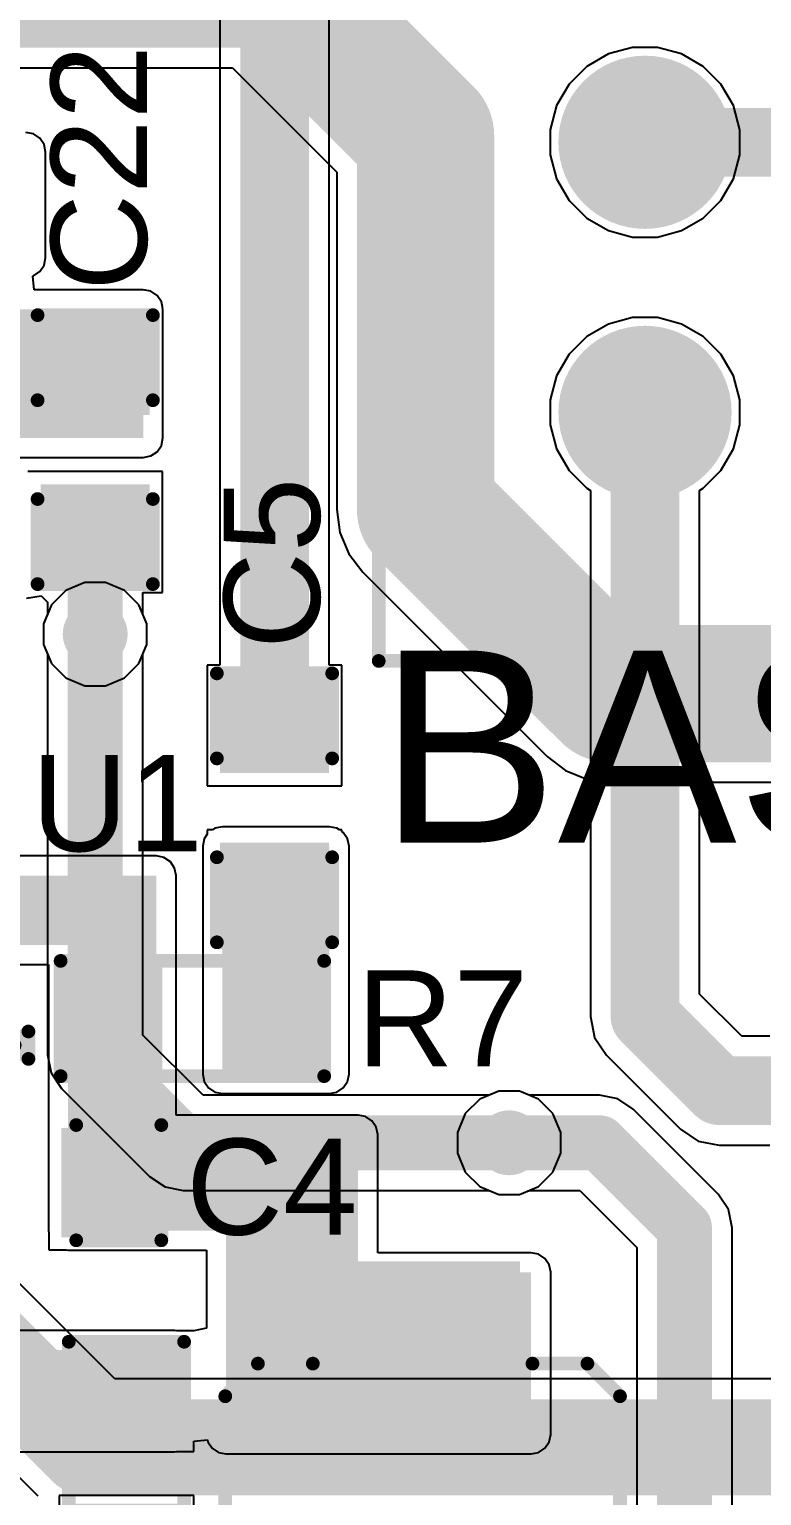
# Model space of a CAD drawing. Header units: millimetres. Extents: x -0.28 to 2.08, y -0.28 to 2.74.
# Drawn here: x 0.42 to 0.686, y 1.908 to 2.443 of the extents above; entities that cross this region are included whole.
import ezdxf

# ---------------------------------------------------------------- set-up
doc = ezdxf.new("R2010")
doc.units = ezdxf.units.MM
doc.header["$MEASUREMENT"] = 0
for name, color, linetype in [('BottomLayer', 5, 'Continuous'), ('BottomSolder', 6, 'Continuous'), ('MultiLayer', 9, 'Continuous'), ('PadHoleLayer', 156, 'Continuous'), ('TopLayer', 1, 'Continuous'), ('TopOverlay', 2, 'Continuous'), ('TopPaste', 8, 'Continuous'), ('TopSolder', 216, 'Continuous'), ('ViaHoleLayer', 16, 'Continuous')]:
    doc.layers.add(name, color=color, linetype=linetype)
doc.styles.add('Arial', font='', dxfattribs={"height": 0.2})
doc.styles.get('Arial').set_extended_font_data('Arial')

# ---------------------------------------------------------------- blocks, each defined once
blk = doc.blocks.new('3296W__4')
at = {"layer": 'BottomLayer'}
blk.add_hatch(color=5, dxfattribs=at).paths.add_polyline_path([(-0.12598425, 0.02755905), (-0.07086615, 0.02755905), (-0.07086615, -0.02755905), (-0.12598425, -0.02755905)])
h = blk.add_hatch(color=5, dxfattribs=at)
edge = h.paths.add_edge_path()
edge.add_arc((0, 0), 0.027559, 0, 360)
h = blk.add_hatch(color=5, dxfattribs=at)
edge = h.paths.add_edge_path()
edge.add_arc((0.0984252, 0), 0.027559, 0, 360)
at = {"layer": 'BottomSolder'}
blk.add_hatch(color=6, dxfattribs=at).paths.add_polyline_path([(-0.12998425, 0.03155905), (-0.06686615, 0.03155905), (-0.06686615, -0.03155905), (-0.12998425, -0.03155905)])
h = blk.add_hatch(color=6, dxfattribs=at)
edge = h.paths.add_edge_path()
edge.add_arc((0, 0), 0.031559, 0, 360)
h = blk.add_hatch(color=6, dxfattribs=at)
edge = h.paths.add_edge_path()
edge.add_arc((0.0984252, 0), 0.031559, 0, 360)
at = {"layer": 'MultiLayer'}
blk.add_hatch(color=9, dxfattribs=at).paths.add_polyline_path([(-0.12598425, 0.02755905), (-0.07086615, 0.02755905), (-0.07086615, -0.02755905), (-0.12598425, -0.02755905)])
h = blk.add_hatch(color=9, dxfattribs=at)
edge = h.paths.add_edge_path()
edge.add_arc((0, 0), 0.027559, 0, 360)
h = blk.add_hatch(color=9, dxfattribs=at)
edge = h.paths.add_edge_path()
edge.add_arc((0.0984252, 0), 0.027559, 0, 360)
at = {"layer": 'PadHoleLayer'}
h = blk.add_hatch(color=156, dxfattribs=at)
edge = h.paths.add_edge_path()
edge.add_arc((-0.0984252, 0), 0.015748, 0, 360)
h = blk.add_hatch(color=156, dxfattribs=at)
edge = h.paths.add_edge_path()
edge.add_arc((0, 0), 0.015748, 0, 360)
h = blk.add_hatch(color=156, dxfattribs=at)
edge = h.paths.add_edge_path()
edge.add_arc((0.0984252, 0), 0.015748, 0, 360)
at = {"layer": 'TopLayer'}
blk.add_hatch(color=1, dxfattribs=at).paths.add_polyline_path([(-0.12598425, 0.02755905), (-0.07086615, 0.02755905), (-0.07086615, -0.02755905), (-0.12598425, -0.02755905)])
h = blk.add_hatch(color=1, dxfattribs=at)
edge = h.paths.add_edge_path()
edge.add_arc((0, 0), 0.027559, 0, 360)
h = blk.add_hatch(color=1, dxfattribs=at)
edge = h.paths.add_edge_path()
edge.add_arc((0.0984252, 0), 0.027559, 0, 360)
at = {"layer": 'TopOverlay'}
for points in [[(-0.1294248, 0.0465714), (-0.1294248, 0.0315714), (-0.0674248, 0.0315714), (-0.0674248, 0.0465714)], [(-0.1449996, -0.0310034), (-0.1299996, -0.0310034), (-0.1299996, 0.0309966), (-0.1449996, 0.0309966)], [(-0.0674248, -0.0465782), (-0.0674248, -0.0315782), (-0.1294248, -0.0315782), (-0.1294248, -0.0465782)]]:
    blk.add_hatch(color=2, dxfattribs=at).paths.add_polyline_path(points)
at = {"layer": 'TopSolder'}
blk.add_hatch(color=216, dxfattribs=at).paths.add_polyline_path([(-0.12998425, 0.03155905), (-0.06686615, 0.03155905), (-0.06686615, -0.03155905), (-0.12998425, -0.03155905)])
h = blk.add_hatch(color=216, dxfattribs=at)
edge = h.paths.add_edge_path()
edge.add_arc((0, 0), 0.031559, 0, 360)
h = blk.add_hatch(color=216, dxfattribs=at)
edge = h.paths.add_edge_path()
edge.add_arc((0.0984252, 0), 0.031559, 0, 360)
at = {"layer": 'TopOverlay', "const_width": 0.005}
for points in [[(0.189, 0.13), (-0.216, 0.13)], [(-0.216, -0.097), (-0.216, 0.13)], [(0.189, -0.097), (0.189, 0.13)], [(0.189, -0.097), (-0.216, -0.097)]]:
    blk.add_lwpolyline(points, dxfattribs=at)
at = {"layer": 'TopOverlay', "const_width": 0.0025}
for points in [[(-0.21725, 0.13, 1), (-0.21475, 0.13, 1)], [(-0.21725, 0.13, 1), (-0.21475, 0.13, 1)], [(0.18775, 0.13, 1), (0.19025, 0.13, 1)], [(0.18775, 0.13, 1), (0.19025, 0.13, 1)], [(-0.21725, -0.097, 1), (-0.21475, -0.097, 1)], [(-0.21725, -0.097, 1), (-0.21475, -0.097, 1)], [(0.18775, -0.097, 1), (0.19025, -0.097, 1)], [(0.18775, -0.097, 1), (0.19025, -0.097, 1)]]:
    blk.add_lwpolyline(points, format="xyb", close=True, dxfattribs=at)
blk = doc.blocks.new('SOIC_8_7')
at = {"layer": 'TopLayer'}
for points in [[(-0.0757874, 0.086811), (-0.0757874, 0.063189), (-0.136811, 0.063189), (-0.136811, 0.086811)], [(0.136811, 0.086811), (0.136811, 0.063189), (0.0757874, 0.063189), (0.0757874, 0.086811)], [(-0.0757874, 0.036811), (-0.0757874, 0.013189), (-0.136811, 0.013189), (-0.136811, 0.036811)], [(0.136811, 0.036811), (0.136811, 0.013189), (0.0757874, 0.013189), (0.0757874, 0.036811)], [(-0.0757874, -0.013189), (-0.0757874, -0.036811), (-0.136811, -0.036811), (-0.136811, -0.013189)], [(0.136811, -0.013189), (0.136811, -0.036811), (0.0757874, -0.036811), (0.0757874, -0.013189)], [(-0.0757874, -0.063189), (-0.0757874, -0.086811), (-0.136811, -0.086811), (-0.136811, -0.063189)], [(0.136811, -0.063189), (0.136811, -0.086811), (0.0757874, -0.086811), (0.0757874, -0.063189)]]:
    blk.add_hatch(color=1, dxfattribs=at).paths.add_polyline_path(points)
at = {"layer": 'TopOverlay'}
blk.add_hatch(color=2, dxfattribs=at).paths.add_polyline_path([(-0.072, 0.062), (-0.059, 0.062), (-0.059, 0.088), (-0.072, 0.088)])
at = {"layer": 'TopPaste'}
for points in [[(-0.0757874, 0.086811), (-0.0757874, 0.063189), (-0.136811, 0.063189), (-0.136811, 0.086811)], [(0.136811, 0.086811), (0.136811, 0.063189), (0.0757874, 0.063189), (0.0757874, 0.086811)], [(-0.0757874, 0.036811), (-0.0757874, 0.013189), (-0.136811, 0.013189), (-0.136811, 0.036811)], [(0.136811, 0.036811), (0.136811, 0.013189), (0.0757874, 0.013189), (0.0757874, 0.036811)], [(-0.0757874, -0.013189), (-0.0757874, -0.036811), (-0.136811, -0.036811), (-0.136811, -0.013189)], [(0.136811, -0.013189), (0.136811, -0.036811), (0.0757874, -0.036811), (0.0757874, -0.013189)], [(-0.0757874, -0.063189), (-0.0757874, -0.086811), (-0.136811, -0.086811), (-0.136811, -0.063189)], [(0.136811, -0.063189), (0.136811, -0.086811), (0.0757874, -0.086811), (0.0757874, -0.063189)]]:
    blk.add_hatch(color=8, dxfattribs=at).paths.add_polyline_path(points)
at = {"layer": 'TopSolder'}
for points in [[(-0.0717874, 0.090811), (-0.0717874, 0.059189), (-0.140811, 0.059189), (-0.140811, 0.090811)], [(0.140811, 0.090811), (0.140811, 0.059189), (0.0717874, 0.059189), (0.0717874, 0.090811)], [(-0.0717874, 0.040811), (-0.0717874, 0.009189000000000003), (-0.140811, 0.009188999999999998), (-0.140811, 0.040811)], [(0.140811, 0.040811), (0.140811, 0.009189000000000003), (0.0717874, 0.009188999999999998), (0.0717874, 0.040811)], [(-0.0717874, -0.009188999999999998), (-0.0717874, -0.040811), (-0.140811, -0.040811), (-0.140811, -0.009189000000000003)], [(0.140811, -0.009188999999999998), (0.140811, -0.040811), (0.0717874, -0.040811), (0.0717874, -0.009189000000000003)], [(-0.0717874, -0.059189), (-0.0717874, -0.090811), (-0.140811, -0.090811), (-0.140811, -0.059189)], [(0.140811, -0.059189), (0.140811, -0.090811), (0.0717874, -0.090811), (0.0717874, -0.059189)]]:
    blk.add_hatch(color=216, dxfattribs=at).paths.add_polyline_path(points)
at = {"layer": 'TopOverlay', "const_width": 0.005}
for points in [[(-0.07837, 0.098), (-0.07837, 0.091)], [(0.07837, 0.098), (-0.07837, 0.098)], [(0.07837, 0.098), (0.07837, 0.091)], [(-0.143, 0.075), (-0.148, 0.08)], [(-0.148, 0.08), (-0.148, 0.07)], [(-0.143, 0.075), (-0.148, 0.07)], [(-0.07837, -0.091), (-0.07837, -0.098)], [(0.07837, -0.091), (0.07837, -0.098)], [(0.07837, -0.098), (-0.07837, -0.098)]]:
    blk.add_lwpolyline(points, dxfattribs=at)
at = {"layer": 'TopOverlay', "const_width": 0.0025}
for points in [[(-0.07962, 0.098, 1), (-0.07712, 0.098, 1)], [(-0.07962, 0.098, 1), (-0.07712, 0.098, 1)], [(0.07712, 0.098, 1), (0.07962, 0.098, 1)], [(0.07712, 0.098, 1), (0.07962, 0.098, 1)], [(-0.07962, 0.091, 1), (-0.07712, 0.091, 1)], [(0.07712, 0.091, 1), (0.07962, 0.091, 1)], [(-0.14925, 0.08, 1), (-0.14675, 0.08, 1)], [(-0.14925, 0.08, 1), (-0.14675, 0.08, 1)], [(-0.14425, 0.075, 1), (-0.14175, 0.075, 1)], [(-0.14425, 0.075, 1), (-0.14175, 0.075, 1)], [(-0.14925, 0.07, 1), (-0.14675, 0.07, 1)], [(-0.14925, 0.07, 1), (-0.14675, 0.07, 1)], [(-0.07962, -0.091, 1), (-0.07712, -0.091, 1)], [(0.07712, -0.091, 1), (0.07962, -0.091, 1)], [(-0.07962, -0.098, 1), (-0.07712, -0.098, 1)], [(-0.07962, -0.098, 1), (-0.07712, -0.098, 1)], [(0.07712, -0.098, 1), (0.07962, -0.098, 1)], [(0.07712, -0.098, 1), (0.07962, -0.098, 1)]]:
    blk.add_lwpolyline(points, format="xyb", close=True, dxfattribs=at)
blk = doc.blocks.new('R___0603_81')
at = {"layer": 'TopLayer'}
for points in [[(-0.015, 0.0175), (-0.015, -0.0175), (-0.045, -0.0175), (-0.045, 0.0175)], [(0.045, 0.0175), (0.045, -0.0175), (0.015, -0.0175), (0.015, 0.0175)]]:
    blk.add_hatch(color=1, dxfattribs=at).paths.add_polyline_path(points)
at = {"layer": 'TopPaste'}
for points in [[(-0.015, 0.0175), (-0.015, -0.0175), (-0.045, -0.0175), (-0.045, 0.0175)], [(0.045, 0.0175), (0.045, -0.0175), (0.015, -0.0175), (0.015, 0.0175)]]:
    blk.add_hatch(color=8, dxfattribs=at).paths.add_polyline_path(points)
at = {"layer": 'TopSolder'}
for points in [[(-0.011, 0.0215), (-0.011, -0.0215), (-0.049, -0.0215), (-0.049, 0.0215)], [(0.049, 0.0215), (0.049, -0.0215), (0.011, -0.0215), (0.011, 0.0215)]]:
    blk.add_hatch(color=216, dxfattribs=at).paths.add_polyline_path(points)
at = {"layer": 'TopOverlay', "const_width": 0.005}
for points in [[(-0.048, 0.021), (0.048, 0.021)], [(-0.048, -0.021), (-0.048, 0.021)], [(0.048, -0.021), (0.048, 0.021)], [(-0.048, -0.021), (0.048, -0.021)]]:
    blk.add_lwpolyline(points, dxfattribs=at)
at = {"layer": 'TopOverlay', "const_width": 0.0025}
for points in [[(-0.04925, 0.021, 1), (-0.04675, 0.021, 1)], [(-0.04925, 0.021, 1), (-0.04675, 0.021, 1)], [(0.04675, 0.021, 1), (0.04925, 0.021, 1)], [(0.04675, 0.021, 1), (0.04925, 0.021, 1)], [(-0.04925, -0.021, 1), (-0.04675, -0.021, 1)], [(-0.04925, -0.021, 1), (-0.04675, -0.021, 1)], [(0.04675, -0.021, 1), (0.04925, -0.021, 1)], [(0.04675, -0.021, 1), (0.04925, -0.021, 1)]]:
    blk.add_lwpolyline(points, format="xyb", close=True, dxfattribs=at)
blk = doc.blocks.new('R___0603_82')
at = {"layer": 'TopLayer'}
for points in [[(-0.015, 0.0175), (-0.015, -0.0175), (-0.045, -0.0175), (-0.045, 0.0175)], [(0.045, 0.0175), (0.045, -0.0175), (0.015, -0.0175), (0.015, 0.0175)]]:
    blk.add_hatch(color=1, dxfattribs=at).paths.add_polyline_path(points)
at = {"layer": 'TopPaste'}
for points in [[(-0.015, 0.0175), (-0.015, -0.0175), (-0.045, -0.0175), (-0.045, 0.0175)], [(0.045, 0.0175), (0.045, -0.0175), (0.015, -0.0175), (0.015, 0.0175)]]:
    blk.add_hatch(color=8, dxfattribs=at).paths.add_polyline_path(points)
at = {"layer": 'TopSolder'}
for points in [[(-0.011, 0.0215), (-0.011, -0.0215), (-0.049, -0.0215), (-0.049, 0.0215)], [(0.049, 0.0215), (0.049, -0.0215), (0.011, -0.0215), (0.011, 0.0215)]]:
    blk.add_hatch(color=216, dxfattribs=at).paths.add_polyline_path(points)
at = {"layer": 'TopOverlay', "const_width": 0.005}
for points in [[(0.048, 0.021), (-0.048, 0.021)], [(-0.048, -0.021), (-0.048, 0.021)], [(0.048, -0.021), (0.048, 0.021)], [(0.048, -0.021), (-0.048, -0.021)]]:
    blk.add_lwpolyline(points, dxfattribs=at)
at = {"layer": 'TopOverlay', "const_width": 0.0025}
for points in [[(-0.04925, 0.021, 1), (-0.04675, 0.021, 1)], [(-0.04925, 0.021, 1), (-0.04675, 0.021, 1)], [(0.04675, 0.021, 1), (0.04925, 0.021, 1)], [(0.04675, 0.021, 1), (0.04925, 0.021, 1)], [(-0.04925, -0.021, 1), (-0.04675, -0.021, 1)], [(-0.04925, -0.021, 1), (-0.04675, -0.021, 1)], [(0.04675, -0.021, 1), (0.04925, -0.021, 1)], [(0.04675, -0.021, 1), (0.04925, -0.021, 1)]]:
    blk.add_lwpolyline(points, format="xyb", close=True, dxfattribs=at)
blk = doc.blocks.new('VG039NCHXTB504__83')
at = {"layer": 'TopLayer'}
for points in [[(-0.03149595, 0.09350395), (0.03149615, 0.09350395), (0.03149615, 0.03444885), (-0.03149595, 0.03444885)], [(-0.06299205, -0.04035435), (-0.01574795, -0.04035435), (-0.01574795, -0.08759845), (-0.06299205, -0.08759845)], [(0.01574815, -0.04035435), (0.06299225, -0.04035435), (0.06299225, -0.08759845), (0.01574815, -0.08759845)]]:
    blk.add_hatch(color=1, dxfattribs=at).paths.add_polyline_path(points)
at = {"layer": 'TopPaste'}
for points in [[(-0.03149595, 0.09350395), (0.03149615, 0.09350395), (0.03149615, 0.03444885), (-0.03149595, 0.03444885)], [(-0.06299205, -0.04035435), (-0.01574795, -0.04035435), (-0.01574795, -0.08759845), (-0.06299205, -0.08759845)], [(0.01574815, -0.04035435), (0.06299225, -0.04035435), (0.06299225, -0.08759845), (0.01574815, -0.08759845)]]:
    blk.add_hatch(color=8, dxfattribs=at).paths.add_polyline_path(points)
at = {"layer": 'TopSolder'}
for points in [[(-0.03549595, 0.09750395), (0.03549615, 0.09750395), (0.03549615, 0.03044885), (-0.03549595, 0.03044885)], [(-0.06699205, -0.03635435), (-0.01174795, -0.03635435), (-0.01174795, -0.09159845), (-0.06699205, -0.09159845)], [(0.01174815, -0.03635435), (0.06699225, -0.03635435), (0.06699225, -0.09159845), (0.01174815, -0.09159845)]]:
    blk.add_hatch(color=216, dxfattribs=at).paths.add_polyline_path(points)
at = {"layer": 'TopOverlay', "const_width": 0.005}
for points in [[(-0.0718898, 0.0483306), (-0.06, 0.0602204)], [(-0.06, 0.0602204), (-0.04, 0.0602204)], [(0.0400002, 0.0602204), (0.0600002, 0.0602204)], [(0.0600002, 0.0602204), (0.07189, 0.0483306)], [(-0.0718898, -0.0917324), (-0.0718898, 0.0483306)], [(0.07189, -0.0917324), (0.07189, 0.0483306)], [(-0.08237, -0.0739764), (-0.08237, -0.0639764)], [(-0.08237, -0.0639764), (-0.07737, -0.0689764)], [(-0.08237, -0.0739764), (-0.07737, -0.0689764)], [(-0.0718898, -0.0917324), (0.07189, -0.0917324)]]:
    blk.add_lwpolyline(points, dxfattribs=at)
at = {"layer": 'TopOverlay', "const_width": 0.0025}
for points in [[(-0.06125, 0.0602204, 1), (-0.05875, 0.0602204, 1)], [(-0.06125, 0.0602204, 1), (-0.05875, 0.0602204, 1)], [(-0.04125, 0.0602204, 1), (-0.03875, 0.0602204, 1)], [(0.0387502, 0.0602204, 1), (0.0412502, 0.0602204, 1)], [(0.0587502, 0.0602204, 1), (0.0612502, 0.0602204, 1)], [(0.0587502, 0.0602204, 1), (0.0612502, 0.0602204, 1)], [(-0.0731398, 0.0483306, 1), (-0.0706398, 0.0483306, 1)], [(-0.0731398, 0.0483306, 1), (-0.0706398, 0.0483306, 1)], [(0.07064, 0.0483306, 1), (0.07314, 0.0483306, 1)], [(0.07064, 0.0483306, 1), (0.07314, 0.0483306, 1)], [(-0.08362, -0.0639764, 1), (-0.08112, -0.0639764, 1)], [(-0.08362, -0.0639764, 1), (-0.08112, -0.0639764, 1)], [(-0.07862, -0.0689764, 1), (-0.07612, -0.0689764, 1)], [(-0.07862, -0.0689764, 1), (-0.07612, -0.0689764, 1)], [(-0.08362, -0.0739764, 1), (-0.08112, -0.0739764, 1)], [(-0.08362, -0.0739764, 1), (-0.08112, -0.0739764, 1)], [(-0.0731398, -0.0917324, 1), (-0.0706398, -0.0917324, 1)], [(-0.0731398, -0.0917324, 1), (-0.0706398, -0.0917324, 1)], [(0.07064, -0.0917324, 1), (0.07314, -0.0917324, 1)], [(0.07064, -0.0917324, 1), (0.07314, -0.0917324, 1)]]:
    blk.add_lwpolyline(points, format="xyb", close=True, dxfattribs=at)
blk = doc.blocks.new('C___0603_90')
at = {"layer": 'TopLayer'}
for points in [[(-0.015, 0.0175), (-0.015, -0.0175), (-0.045, -0.0175), (-0.045, 0.0175)], [(0.045, 0.0175), (0.045, -0.0175), (0.015, -0.0175), (0.015, 0.0175)]]:
    blk.add_hatch(color=1, dxfattribs=at).paths.add_polyline_path(points)
at = {"layer": 'TopPaste'}
for points in [[(-0.015, 0.0175), (-0.015, -0.0175), (-0.045, -0.0175), (-0.045, 0.0175)], [(0.045, 0.0175), (0.045, -0.0175), (0.015, -0.0175), (0.015, 0.0175)]]:
    blk.add_hatch(color=8, dxfattribs=at).paths.add_polyline_path(points)
at = {"layer": 'TopSolder'}
for points in [[(-0.0126378, 0.0198622), (-0.0126378, -0.0198622), (-0.0473622, -0.0198622), (-0.0473622, 0.0198622)], [(0.0473622, 0.0198622), (0.0473622, -0.0198622), (0.0126378, -0.0198622), (0.0126378, 0.0198622)]]:
    blk.add_hatch(color=216, dxfattribs=at).paths.add_polyline_path(points)
at = {"layer": 'TopOverlay', "const_width": 0.005}
for points in [[(-0.018, 0.021), (-0.049, 0.021)], [(-0.049, -0.021), (-0.049, 0.021)], [(0.049, 0.021), (0.018, 0.021)], [(0.049, -0.021), (0.049, 0.021)], [(-0.018, -0.021), (-0.049, -0.021)], [(0.049, -0.021), (0.018, -0.021)]]:
    blk.add_lwpolyline(points, dxfattribs=at)
at = {"layer": 'TopOverlay', "const_width": 0.0025}
for points in [[(-0.05025, 0.021, 1), (-0.04775, 0.021, 1)], [(-0.05025, 0.021, 1), (-0.04775, 0.021, 1)], [(-0.01925, 0.021, 1), (-0.01675, 0.021, 1)], [(0.01675, 0.021, 1), (0.01925, 0.021, 1)], [(0.04775, 0.021, 1), (0.05025, 0.021, 1)], [(0.04775, 0.021, 1), (0.05025, 0.021, 1)], [(-0.05025, -0.021, 1), (-0.04775, -0.021, 1)], [(-0.05025, -0.021, 1), (-0.04775, -0.021, 1)], [(-0.01925, -0.021, 1), (-0.01675, -0.021, 1)], [(0.01675, -0.021, 1), (0.01925, -0.021, 1)], [(0.04775, -0.021, 1), (0.05025, -0.021, 1)], [(0.04775, -0.021, 1), (0.05025, -0.021, 1)]]:
    blk.add_lwpolyline(points, format="xyb", close=True, dxfattribs=at)
blk = doc.blocks.new('C___0603_107')
at = {"layer": 'TopLayer'}
for points in [[(-0.015, 0.0175), (-0.015, -0.0175), (-0.045, -0.0175), (-0.045, 0.0175)], [(0.045, 0.0175), (0.045, -0.0175), (0.015, -0.0175), (0.015, 0.0175)]]:
    blk.add_hatch(color=1, dxfattribs=at).paths.add_polyline_path(points)
at = {"layer": 'TopPaste'}
for points in [[(-0.015, 0.0175), (-0.015, -0.0175), (-0.045, -0.0175), (-0.045, 0.0175)], [(0.045, 0.0175), (0.045, -0.0175), (0.015, -0.0175), (0.015, 0.0175)]]:
    blk.add_hatch(color=8, dxfattribs=at).paths.add_polyline_path(points)
at = {"layer": 'TopSolder'}
for points in [[(-0.0126378, 0.0198622), (-0.0126378, -0.0198622), (-0.0473622, -0.0198622), (-0.0473622, 0.0198622)], [(0.0473622, 0.0198622), (0.0473622, -0.0198622), (0.0126378, -0.0198622), (0.0126378, 0.0198622)]]:
    blk.add_hatch(color=216, dxfattribs=at).paths.add_polyline_path(points)
at = {"layer": 'TopOverlay', "const_width": 0.005}
for points in [[(-0.049, -0.021), (-0.049, 0.021)], [(-0.018, 0.021), (-0.049, 0.021)], [(0.049, 0.021), (0.018, 0.021)], [(0.049, -0.021), (0.049, 0.021)], [(-0.018, -0.021), (-0.049, -0.021)], [(0.049, -0.021), (0.018, -0.021)]]:
    blk.add_lwpolyline(points, dxfattribs=at)
at = {"layer": 'TopOverlay', "const_width": 0.0025}
for points in [[(-0.05025, 0.021, 1), (-0.04775, 0.021, 1)], [(-0.05025, 0.021, 1), (-0.04775, 0.021, 1)], [(-0.01925, 0.021, 1), (-0.01675, 0.021, 1)], [(0.01675, 0.021, 1), (0.01925, 0.021, 1)], [(0.04775, 0.021, 1), (0.05025, 0.021, 1)], [(0.04775, 0.021, 1), (0.05025, 0.021, 1)], [(-0.05025, -0.021, 1), (-0.04775, -0.021, 1)], [(-0.05025, -0.021, 1), (-0.04775, -0.021, 1)], [(-0.01925, -0.021, 1), (-0.01675, -0.021, 1)], [(0.01675, -0.021, 1), (0.01925, -0.021, 1)], [(0.04775, -0.021, 1), (0.05025, -0.021, 1)], [(0.04775, -0.021, 1), (0.05025, -0.021, 1)]]:
    blk.add_lwpolyline(points, format="xyb", close=True, dxfattribs=at)
blk = doc.blocks.new('C___0603_108')
at = {"layer": 'TopLayer'}
for points in [[(-0.015, 0.0175), (-0.015, -0.0175), (-0.045, -0.0175), (-0.045, 0.0175)], [(0.045, 0.0175), (0.045, -0.0175), (0.015, -0.0175), (0.015, 0.0175)]]:
    blk.add_hatch(color=1, dxfattribs=at).paths.add_polyline_path(points)
at = {"layer": 'TopPaste'}
for points in [[(-0.015, 0.0175), (-0.015, -0.0175), (-0.045, -0.0175), (-0.045, 0.0175)], [(0.045, 0.0175), (0.045, -0.0175), (0.015, -0.0175), (0.015, 0.0175)]]:
    blk.add_hatch(color=8, dxfattribs=at).paths.add_polyline_path(points)
at = {"layer": 'TopSolder'}
for points in [[(-0.0126378, 0.0198622), (-0.0126378, -0.0198622), (-0.0473622, -0.0198622), (-0.0473622, 0.0198622)], [(0.0473622, 0.0198622), (0.0473622, -0.0198622), (0.0126378, -0.0198622), (0.0126378, 0.0198622)]]:
    blk.add_hatch(color=216, dxfattribs=at).paths.add_polyline_path(points)
at = {"layer": 'TopOverlay', "const_width": 0.005}
for points in [[(-0.049, 0.021), (-0.049, -0.021)], [(-0.018, 0.021), (-0.049, 0.021)], [(0.049, 0.021), (0.018, 0.021)], [(0.049, 0.021), (0.049, -0.021)], [(-0.018, -0.021), (-0.049, -0.021)], [(0.049, -0.021), (0.018, -0.021)]]:
    blk.add_lwpolyline(points, dxfattribs=at)
at = {"layer": 'TopOverlay', "const_width": 0.0025}
for points in [[(-0.05025, 0.021, 1), (-0.04775, 0.021, 1)], [(-0.05025, 0.021, 1), (-0.04775, 0.021, 1)], [(-0.01925, 0.021, 1), (-0.01675, 0.021, 1)], [(0.01675, 0.021, 1), (0.01925, 0.021, 1)], [(0.04775, 0.021, 1), (0.05025, 0.021, 1)], [(0.04775, 0.021, 1), (0.05025, 0.021, 1)], [(-0.05025, -0.021, 1), (-0.04775, -0.021, 1)], [(-0.05025, -0.021, 1), (-0.04775, -0.021, 1)], [(-0.01925, -0.021, 1), (-0.01675, -0.021, 1)], [(0.01675, -0.021, 1), (0.01925, -0.021, 1)], [(0.04775, -0.021, 1), (0.05025, -0.021, 1)], [(0.04775, -0.021, 1), (0.05025, -0.021, 1)]]:
    blk.add_lwpolyline(points, format="xyb", close=True, dxfattribs=at)

msp = doc.modelspace()

# ---------------------------------------------------------------- hatches: boundary and pattern name
at = {"layer": 'BottomLayer'}
h = msp.add_hatch(color=5, dxfattribs=at)
edge = h.paths.add_edge_path()
edge.add_arc((0.4436804, 2.2223006), 0.011811, 0, 360)
h = msp.add_hatch(color=5, dxfattribs=at)
edge = h.paths.add_edge_path()
edge.add_arc((0.5944416, 2.0369449), 0.011811, 0, 360)
at = {"layer": 'TopLayer'}
for points in [[(0.3384128, 2.2938174), (0.4611868, 2.2938174), (0.4611868, 2.340635), (0.3384128, 2.340635)], [(0.529, 2.062), (0.529, 2.145), (0.49, 2.145), (0.49, 2.062)], [(0.347145, 2.109), (0.4637638, 2.109), (0.4637638, 2.1343196), (0.347145, 2.1343196)], [(0.4337638, 2.0049146), (0.466, 2.0049146), (0.466, 2.1343196), (0.4337638, 2.1343196)], [(0.4337638, 2.0049146), (0.5394494, 2.0049146), (0.5394494, 2.0399146), (0.4337638, 2.0399146)], [(0.491308, 1.93071), (0.5394494, 1.93071), (0.5394494, 2.0399146), (0.491308, 2.0399146)], [(0.491308, 1.93071), (0.6024416, 1.93071), (0.6024416, 1.9897652), (0.491308, 1.9897652)], [(0.3725598, 1.9314514), (0.4725598, 1.9314514), (0.4725598, 1.9614514), (0.3725598, 1.9614514)]]:
    msp.add_hatch(color=1, dxfattribs=at).paths.add_polyline_path(points)
h = msp.add_hatch(color=1, dxfattribs=at)
edge = h.paths.add_edge_path()
edge.add_arc((0.4436804, 2.2223006), 0.011811, 0, 360)
h = msp.add_hatch(color=1, dxfattribs=at)
edge = h.paths.add_edge_path()
edge.add_arc((0.5944416, 2.0369449), 0.011811, 0, 360)
at = {"layer": 'ViaHoleLayer'}
h = msp.add_hatch(color=16, dxfattribs=at)
edge = h.paths.add_edge_path()
edge.add_arc((0.4436804, 2.2223006), 0.0059055, 0, 360)
h = msp.add_hatch(color=16, dxfattribs=at)
edge = h.paths.add_edge_path()
edge.add_arc((0.5944416, 2.0369449), 0.0059055, 0, 360)

# ---------------------------------------------------------------- linework, layer by layer
at = {"layer": 'BottomLayer'}
for p, q in [((0.0673283, 2.4286688), (0.4936378, 2.4286688)), ((0.4936378, 2.4286688), (0.5317239, 2.3905826)), ((0.5317239, 2.3905826), (0.5317239, 2.2676864)), ((0.5317239, 2.2676864), (0.5328237, 2.2593327)), ((0.5328237, 2.2593327), (0.5360481, 2.2515484)), ((0.5360481, 2.2515484), (0.5411774, 2.2448638)), ((0.5411774, 2.2448638), (0.6082872, 2.1777539)), ((0.4399387, 2.2411116), (0.4330248, 2.2382478)), ((0.4474221, 2.2411116), (0.4399387, 2.2411116)), ((0.454336, 2.2382478), (0.4474221, 2.2411116)), ((0.4330248, 2.2382478), (0.4277332, 2.2329562)), ((0.4596276, 2.2329562), (0.454336, 2.2382478)), ((0.4277332, 2.2329562), (0.4248694, 2.2260423)), ((0.4624914, 2.2260423), (0.4596276, 2.2329562)), ((0.4248694, 2.2260423), (0.4248694, 2.2185589)), ((0.4624914, 2.2185589), (0.4624914, 2.2260423)), ((0.4248694, 2.2185589), (0.4263474, 2.2149907)), ((0.4610134, 2.2149907), (0.4624914, 2.2185589)), ((0.4263474, 2.2149907), (0.4263474, 2.0690302)), ((0.4610134, 2.0762098), (0.4610134, 2.2149907)), ((0.6082872, 2.1777539), (0.6149718, 2.1726246)), ((0.6149718, 2.1726246), (0.6227562, 2.1694002)), ((0.6227562, 2.1694002), (0.6311099, 2.1683004)), ((0.6311099, 2.1683004), (1.4227871, 2.1683004)), ((0.4829453, 2.0542779), (0.4610134, 2.0762098)), ((0.4263474, 2.0690302), (0.4276668, 2.0623971)), ((0.4276668, 2.0623971), (0.4314241, 2.0567739)), ((0.4314241, 2.0567739), (0.4635094, 2.0246886)), ((0.5871317, 2.0542779), (0.4829453, 2.0542779)), ((0.5906999, 2.0557559), (0.5871317, 2.0542779)), ((0.5981833, 2.0557559), (0.5906999, 2.0557559)), ((0.6050972, 2.0528921), (0.5981833, 2.0557559)), ((0.6103888, 2.0476005), (0.6050972, 2.0528921)), ((0.6132526, 2.0406866), (0.6103888, 2.0476005)), ((0.6132526, 2.0332032), (0.6132526, 2.0406866)), ((0.6103888, 2.0262893), (0.6132526, 2.0332032)), ((0.6050972, 2.0209977), (0.6103888, 2.0262893)), ((0.4635094, 2.0246886), (0.4691327, 2.0209312)), ((0.4691327, 2.0209312), (0.4757657, 2.0196119)), ((0.5981833, 2.0181339), (0.6050972, 2.0209977)), ((0.4757657, 2.0196119), (0.5871317, 2.0196119)), ((0.5871317, 2.0196119), (0.5906999, 2.0181339)), ((0.5906999, 2.0181339), (0.5981833, 2.0181339)), ((0.4508323, 1.9509254), (0.4071247, 1.9946329)), ((1.289184, 1.9509254), (0.4508323, 1.9509254)), ((0.3894607, 1.9416428), (0.4228216, 1.9082819))]:
    msp.add_line(p, q, dxfattribs=at)
for points, const_width in [([(0.0539591, 2.4609449), (0.5070069, 2.4609449)], 0.05), ([(0.5070069, 2.4609449), (0.564, 2.4039518)], 0.05), ([(0.564, 2.2676864), (0.564, 2.4039518)], 0.05), ([(0.6439449, 2.4015197), (0.815099, 2.4015197)], 0.025), ([(0.564, 2.2676864), (0.6311099, 2.2005765)], 0.05), ([(0.4436804, 2.0690302), (0.4436804, 2.2223006)], 0.02), ([(0.6311099, 2.2005765), (1.4227871, 2.2005765)], 0.05), ([(0.4436804, 2.0690302), (0.4757657, 2.0369449)], 0.02), ([(0.4757657, 2.0369449), (0.5944416, 2.0369449)], 0.02), ([(0.3894607, 1.9769699), (0.4404852, 1.9259454)], 0.035), ([(0.4404852, 1.9259454), (1.299531, 1.9259454)], 0.035)]:
    msp.add_lwpolyline(points, dxfattribs=dict(at, const_width=const_width))
for points, const_width in [([(0.4945069, 2.4609449, 1), (0.5195069, 2.4609449, 1)], 0.025), ([(0.4945069, 2.4609449, 1), (0.5195069, 2.4609449, 1)], 0.025), ([(0.5515, 2.4039518, 1), (0.5765, 2.4039518, 1)], 0.025), ([(0.5515, 2.4039518, 1), (0.5765, 2.4039518, 1)], 0.025), ([(0.6376949, 2.4015197, 1), (0.6501949, 2.4015197, 1)], 0.0125), ([(0.5515, 2.2676864, 1), (0.5765, 2.2676864, 1)], 0.025), ([(0.5515, 2.2676864, 1), (0.5765, 2.2676864, 1)], 0.025), ([(0.4386804, 2.2223006, 1), (0.4486804, 2.2223006, 1)], 0.01), ([(0.6186099, 2.2005765, 1), (0.6436099, 2.2005765, 1)], 0.025), ([(0.6186099, 2.2005765, 1), (0.6436099, 2.2005765, 1)], 0.025), ([(0.4386804, 2.0690302, 1), (0.4486804, 2.0690302, 1)], 0.01), ([(0.4386804, 2.0690302, 1), (0.4486804, 2.0690302, 1)], 0.01), ([(0.4707657, 2.0369449, 1), (0.4807657, 2.0369449, 1)], 0.01), ([(0.4707657, 2.0369449, 1), (0.4807657, 2.0369449, 1)], 0.01), ([(0.5894416, 2.0369449, 1), (0.5994416, 2.0369449, 1)], 0.01), ([(0.4317352, 1.9259454, 1), (0.4492352, 1.9259454, 1)], 0.0175), ([(0.4317352, 1.9259454, 1), (0.4492352, 1.9259454, 1)], 0.0175)]:
    msp.add_lwpolyline(points, format="xyb", close=True, dxfattribs=dict(at, const_width=const_width))
at = {"layer": 'TopLayer'}
for p, q in [((0.528882, 2.211), (0.528882, 2.515)), ((0.489118, 2.5067646), (0.489118, 2.211)), ((0.6306056, 2.4337236), (0.6227252, 2.4291738)), ((0.6393951, 2.4360787), (0.6306056, 2.4337236)), ((0.6484947, 2.4360787), (0.6393951, 2.4360787)), ((0.6572842, 2.4337236), (0.6484947, 2.4360787)), ((0.6651646, 2.4291738), (0.6572842, 2.4337236)), ((0.6227252, 2.4291738), (0.6162908, 2.4227394)), ((0.671599, 2.4227394), (0.6651646, 2.4291738)), ((0.6162908, 2.4227394), (0.611741, 2.414859)), ((0.6761488, 2.414859), (0.671599, 2.4227394)), ((0.611741, 2.414859), (0.6093859, 2.4060695)), ((0.6785039, 2.4060695), (0.6761488, 2.414859)), ((0.4211704, 2.4045387), (0.4184392, 2.405082)), ((0.4234859, 2.4029916), (0.4211704, 2.4045387)), ((0.6093859, 2.4060695), (0.6093859, 2.3969699)), ((0.6785039, 2.3969699), (0.6785039, 2.4060695)), ((0.425033, 2.4006761), (0.4234859, 2.4029916)), ((0.4255763, 2.3979449), (0.425033, 2.4006761)), ((0.4255763, 2.3594169), (0.4255763, 2.3979449)), ((0.6093859, 2.3969699), (0.611741, 2.3881804)), ((0.6761488, 2.3881804), (0.6785039, 2.3969699)), ((0.611741, 2.3881804), (0.6162908, 2.3803)), ((0.671599, 2.3803), (0.6761488, 2.3881804)), ((0.6162908, 2.3803), (0.6227252, 2.3738656)), ((0.6651646, 2.3738656), (0.671599, 2.3803)), ((0.6227252, 2.3738656), (0.6306056, 2.3693158)), ((0.6572842, 2.3693158), (0.6651646, 2.3738656)), ((0.6306056, 2.3693158), (0.6393951, 2.3669607)), ((0.6484947, 2.3669607), (0.6572842, 2.3693158)), ((0.6393951, 2.3669607), (0.6484947, 2.3669607)), ((0.4234859, 2.3543702), (0.425033, 2.3566857)), ((0.425033, 2.3566857), (0.4255763, 2.3594169)), ((0.4209141, 2.3527721), (0.4211704, 2.3528231)), ((0.4214066, 2.3477721), (0.4209141, 2.3527721)), ((0.4211704, 2.3528231), (0.4234859, 2.3543702)), ((0.4611868, 2.3477721), (0.4214066, 2.3477721)), ((0.463918, 2.3472288), (0.4611868, 2.3477721)), ((0.4662335, 2.3456817), (0.463918, 2.3472288)), ((0.4677806, 2.3433662), (0.4662335, 2.3456817)), ((0.4681473, 2.3415226), (0.4677806, 2.3433662)), ((0.4681868, 2.3415226), (0.4681473, 2.3415226)), ((0.4681868, 2.3413242), (0.4681868, 2.3415226)), ((0.4683239, 2.340635), (0.4681868, 2.3413242)), ((0.4683239, 2.2938174), (0.4683239, 2.340635)), ((0.6306056, 2.3352984), (0.6227252, 2.3307486)), ((0.6393951, 2.3376535), (0.6306056, 2.3352984)), ((0.6484947, 2.3376535), (0.6393951, 2.3376535)), ((0.6572842, 2.3352984), (0.6484947, 2.3376535)), ((0.6651646, 2.3307486), (0.6572842, 2.3352984)), ((0.6227252, 2.3307486), (0.6162908, 2.3243142)), ((0.671599, 2.3243142), (0.6651646, 2.3307486)), ((0.6162908, 2.3243142), (0.611741, 2.3164338)), ((0.6761488, 2.3164338), (0.671599, 2.3243142)), ((0.611741, 2.3164338), (0.6093859, 2.3076443)), ((0.6785039, 2.3076443), (0.6761488, 2.3164338)), ((0.6093859, 2.3076443), (0.6093859, 2.2985447)), ((0.6785039, 2.2985447), (0.6785039, 2.3076443)), ((0.6093859, 2.2985447), (0.611741, 2.2897552)), ((0.6761488, 2.2897552), (0.6785039, 2.2985447)), ((0.4677806, 2.2910862), (0.4683239, 2.2938174)), ((0.4611868, 2.2866803), (0.463918, 2.2872236)), ((0.463918, 2.2872236), (0.4662335, 2.2887707)), ((0.4662335, 2.2887707), (0.4677806, 2.2910862)), ((0.611741, 2.2897552), (0.6162908, 2.2818748)), ((0.671599, 2.2818748), (0.6761488, 2.2897552)), ((0.3384129, 2.2866803), (0.4611868, 2.2866803)), ((0.4681868, 2.2815226), (0.4191868, 2.2815226)), ((0.4681868, 2.2375226), (0.4681868, 2.2815226)), ((0.6162908, 2.2818748), (0.6227252, 2.2754404)), ((0.6651646, 2.2754404), (0.671599, 2.2818748)), ((0.6227252, 2.2754404), (0.6240629, 2.2746681)), ((0.6240629, 2.2746681), (0.6240629, 2.0829154)), ((0.6638269, 2.2746681), (0.6651646, 2.2754404)), ((0.6638269, 2.0911508), (0.6638269, 2.2746681)), ((0.4187076, 2.2353676), (0.4240373, 2.2363003)), ((0.4240373, 2.2363003), (0.4263506, 2.233987)), ((0.4263506, 2.233987), (0.4263506, 2.2296183)), ((0.4610166, 2.2296028), (0.4610166, 2.2375226)), ((0.4610166, 2.2375226), (0.4681868, 2.2375226)), ((0.4263506, 2.2296183), (0.4248694, 2.2260423)), ((0.4624914, 2.2260423), (0.4610166, 2.2296028)), ((0.4248694, 2.2260423), (0.4248694, 2.2185589)), ((0.4624914, 2.2185589), (0.4624914, 2.2260423)), ((0.4248694, 2.2185589), (0.4277332, 2.211645)), ((0.4596276, 2.211645), (0.4624914, 2.2185589)), ((0.4277332, 2.211645), (0.4330248, 2.2063534)), ((0.454336, 2.2063534), (0.4596276, 2.211645)), ((0.489118, 2.211), (0.4845, 2.211)), ((0.4845, 2.211), (0.4845, 2.167)), ((0.5335, 2.211), (0.528882, 2.211)), ((0.5335, 2.167), (0.5335, 2.211)), ((0.4330248, 2.2063534), (0.4399387, 2.2034896)), ((0.4399387, 2.2034896), (0.4474221, 2.2034896)), ((0.4474221, 2.2034896), (0.454336, 2.2063534)), ((0.4845, 2.167), (0.5335, 2.167)), ((0.4845, 2.1493683), (0.4834062, 2.1477312)), ((0.4863801, 2.151), (0.4845, 2.151)), ((0.4845, 2.151), (0.4845, 2.1493683)), ((0.4872688, 2.1515938), (0.4863801, 2.151)), ((0.49, 2.1521371), (0.4872688, 2.1515938)), ((0.529, 2.1521371), (0.49, 2.1521371)), ((0.5317312, 2.1515938), (0.529, 2.1521371)), ((0.5326199, 2.151), (0.5317312, 2.1515938)), ((0.5335, 2.151), (0.5326199, 2.151)), ((0.5335, 2.150412), (0.5335, 2.151)), ((0.5340467, 2.1500467), (0.5335, 2.150412)), ((0.5355938, 2.1477312), (0.5340467, 2.1500467)), ((0.4834062, 2.1477312), (0.4828629, 2.145)), ((0.4828629, 2.145), (0.4828629, 2.062)), ((0.5361371, 2.145), (0.5355938, 2.1477312)), ((0.5361371, 2.062), (0.5361371, 2.145)), ((0.466, 2.1414567), (0.347145, 2.1414567)), ((0.4687312, 2.1409134), (0.466, 2.1414567)), ((0.4710467, 2.1393663), (0.4687312, 2.1409134)), ((0.4725938, 2.1370508), (0.4710467, 2.1393663)), ((0.4731371, 2.1343196), (0.4725938, 2.1370508)), ((0.4731371, 2.0470517), (0.4731371, 2.1343196)), ((0.347145, 2.1018629), (0.4266267, 2.1018629)), ((0.4266267, 2.1018629), (0.4266267, 2.0399146)), ((0.6791508, 2.0758269), (0.6638269, 2.0911508)), ((0.6240629, 2.0829154), (0.6255763, 2.0753069)), ((0.6255763, 2.0753069), (0.6298862, 2.0688567)), ((0.6894449, 2.0758269), (0.6791508, 2.0758269)), ((0.6298862, 2.0688567), (0.6568567, 2.0418862)), ((0.4828629, 2.062), (0.4834062, 2.0592688)), ((0.4834062, 2.0592688), (0.4849533, 2.0569533)), ((0.5340467, 2.0569533), (0.5355938, 2.0592688)), ((0.5355938, 2.0592688), (0.5361371, 2.062)), ((0.4849533, 2.0569533), (0.4872688, 2.0554062)), ((0.4872688, 2.0554062), (0.49, 2.0548629)), ((0.49, 2.0548629), (0.529, 2.0548629)), ((0.529, 2.0548629), (0.5317312, 2.0554062)), ((0.5317312, 2.0554062), (0.5340467, 2.0569533)), ((0.583786, 2.0528921), (0.5784944, 2.0476005)), ((0.5906999, 2.0557559), (0.583786, 2.0528921)), ((0.5981833, 2.0557559), (0.5906999, 2.0557559)), ((0.6017515, 2.0542779), (0.5981833, 2.0557559)), ((0.6273814, 2.0542779), (0.6017515, 2.0542779)), ((0.6340145, 2.0529585), (0.6273814, 2.0542779)), ((0.6396377, 2.0492012), (0.6340145, 2.0529585)), ((0.5394494, 2.0470517), (0.4731371, 2.0470517)), ((0.5421806, 2.0465084), (0.5394494, 2.0470517)), ((0.5444961, 2.0449613), (0.5421806, 2.0465084)), ((0.5784944, 2.0476005), (0.5756306, 2.0406866)), ((0.6705727, 2.0182662), (0.6396377, 2.0492012)), ((0.5460432, 2.0426458), (0.5444961, 2.0449613)), ((0.5465865, 2.0399146), (0.5460432, 2.0426458)), ((0.6568567, 2.0418862), (0.6633068, 2.0375763)), ((0.4266267, 2.0399146), (0.4266267, 2.0049146)), ((0.5465865, 1.9969023), (0.5465865, 2.0399146)), ((0.5756306, 2.0406866), (0.5756306, 2.0332032)), ((0.6633068, 2.0375763), (0.6709154, 2.0360629)), ((0.6709154, 2.0360629), (0.6894449, 2.0360629)), ((0.5756306, 2.0332032), (0.5784944, 2.0262893)), ((0.5784944, 2.0262893), (0.583786, 2.0209977)), ((0.583786, 2.0209977), (0.5906999, 2.0181339)), ((0.5906999, 2.0181339), (0.5981833, 2.0181339)), ((0.5981833, 2.0181339), (0.6017515, 2.0196119)), ((0.6017515, 2.0196119), (0.6202018, 2.0196119)), ((0.6202018, 2.0196119), (0.6409834, 1.9988303)), ((0.67433, 2.012643), (0.6705727, 2.0182662)), ((0.6756494, 2.0060099), (0.67433, 2.012643)), ((0.4266267, 2.0049146), (0.4267638, 2.0042254)), ((0.4267638, 2.0042254), (0.4267638, 1.9979146)), ((0.6756494, 1.862035), (0.6756494, 2.0060099)), ((0.6409834, 1.9988303), (0.6409834, 1.8548554)), ((0.4267638, 1.9979146), (0.4330746, 1.9979146)), ((0.4330746, 1.9979146), (0.4337638, 1.9977775)), ((0.4337638, 1.9977775), (0.4841709, 1.9977775)), ((0.4841709, 1.9977775), (0.4841709, 1.9693904)), ((0.6024416, 1.9969023), (0.5465865, 1.9969023)), ((0.6051728, 1.996359), (0.6024416, 1.9969023)), ((0.6074883, 1.9948119), (0.6051728, 1.996359)), ((0.6090354, 1.9924964), (0.6074883, 1.9948119)), ((0.6095787, 1.9897652), (0.6090354, 1.9924964)), ((0.6095787, 1.93071), (0.6095787, 1.9897652)), ((0.4725598, 1.9685885), (0.4146969, 1.9685885)), ((0.473249, 1.9684514), (0.4725598, 1.9685885)), ((0.4791708, 1.9684514), (0.473249, 1.9684514)), ((0.4795598, 1.9684515), (0.4791708, 1.9684514)), ((0.4841709, 1.9693904), (0.4795598, 1.9684515)), ((0.6090354, 1.9279788), (0.6095787, 1.93071)), ((0.3725598, 1.9243143), (0.4725598, 1.9243143)), ((0.4725598, 1.9243143), (0.473249, 1.9244514)), ((0.473249, 1.9244514), (0.4795598, 1.9244514)), ((0.4795598, 1.9282624), (0.4845598, 1.9287549)), ((0.4795598, 1.9244514), (0.4795598, 1.9282624)), ((0.4845598, 1.9287549), (0.4847142, 1.9279788)), ((0.4847142, 1.9279788), (0.4862613, 1.9256633)), ((0.4862613, 1.9256633), (0.4885768, 1.9241162)), ((0.4885768, 1.9241162), (0.491308, 1.9235729)), ((0.491308, 1.9235729), (0.6024416, 1.9235729)), ((0.6024416, 1.9235729), (0.6051728, 1.9241162)), ((0.6051728, 1.9241162), (0.6074883, 1.9256633)), ((0.6074883, 1.9256633), (0.6090354, 1.9279788)), ((0.4795598, 1.9084514), (0.4305598, 1.9084514)), ((0.4305598, 1.9084514), (0.4305598, 1.8644514)), ((0.4795598, 1.8644514), (0.4795598, 1.9084514))]:
    msp.add_line(p, q, dxfattribs=at)
for points, const_width in [([(0.509, 2.189), (0.509, 2.515)], 0.025), ([(0.4436868, 2.3195226), (0.4455608, 2.3213966)], 0.025), ([(0.6439449, 2.0829154), (0.6439449, 2.3030945)], 0.025), ([(0.4436836, 2.2595194), (0.4436868, 2.2595226)], 0.02), ([(0.4436836, 2.2223038), (0.4436836, 2.2595194)], 0.02), ([(0.4436804, 2.2223006), (0.4436836, 2.2223038)], 0.02), ([(0.6439449, 2.0829154), (0.6709154, 2.0559449)], 0.025), ([(0.6709154, 2.0559449), (0.7139449, 2.0559449)], 0.025), ([(0.5944416, 2.0369449), (0.6273814, 2.0369449)], 0.02), ([(0.6273814, 2.0369449), (0.6583164, 2.0060099)], 0.02), ([(0.6583164, 1.8548554), (0.6583164, 2.0060099)], 0.02)]:
    msp.add_lwpolyline(points, dxfattribs=dict(at, const_width=const_width))
for points, const_width in [([(0.4374368, 2.3195226, 1), (0.4499368, 2.3195226, 1)], 0.0125), ([(0.4393108, 2.3213966, 1), (0.4518108, 2.3213966, 1)], 0.0125), ([(0.6376949, 2.3030945, 1), (0.6501949, 2.3030945, 1)], 0.0125), ([(0.4386836, 2.2595194, 1), (0.4486836, 2.2595194, 1)], 0.01), ([(0.4386836, 2.2595194, 1), (0.4486836, 2.2595194, 1)], 0.01), ([(0.4386868, 2.2595226, 1), (0.4486868, 2.2595226, 1)], 0.01), ([(0.4386804, 2.2223006, 1), (0.4486804, 2.2223006, 1)], 0.01), ([(0.4386836, 2.2223038, 1), (0.4486836, 2.2223038, 1)], 0.01), ([(0.4386836, 2.2223038, 1), (0.4486836, 2.2223038, 1)], 0.01), ([(0.50275, 2.189, 1), (0.51525, 2.189, 1)], 0.0125), ([(0.6376949, 2.0829154, 1), (0.6501949, 2.0829154, 1)], 0.0125), ([(0.6376949, 2.0829154, 1), (0.6501949, 2.0829154, 1)], 0.0125), ([(0.6646654, 2.0559449, 1), (0.6771654, 2.0559449, 1)], 0.0125), ([(0.6646654, 2.0559449, 1), (0.6771654, 2.0559449, 1)], 0.0125), ([(0.5894416, 2.0369449, 1), (0.5994416, 2.0369449, 1)], 0.01), ([(0.6223814, 2.0369449, 1), (0.6323814, 2.0369449, 1)], 0.01), ([(0.6223814, 2.0369449, 1), (0.6323814, 2.0369449, 1)], 0.01), ([(0.6533164, 2.0060099, 1), (0.6633164, 2.0060099, 1)], 0.01), ([(0.6533164, 2.0060099, 1), (0.6633164, 2.0060099, 1)], 0.01)]:
    msp.add_lwpolyline(points, format="xyb", close=True, dxfattribs=dict(at, const_width=const_width))

# ---------------------------------------------------------------- block references
for name, p, rotation in [('3296W__4', (0.6439449, 2.4015197), 270), ('C___0603_90', (0.4436868, 2.2895226), 270), ('SOIC_8_7', (0.2713576, 2.1475086), 180), ('C___0603_107', (0.509, 2.159), 270), ('C___0603_108', (0.4187638, 2.0224146), 180), ('R___0603_82', (0.4550598, 1.9164514), 270)]:
    msp.add_blockref(name, p, dxfattribs=dict(rotation=rotation))
for name, p in [('R___0603_81', (0.479083, 2.0822234)), ('VG039NCHXTB504__83', (0.5629454, 1.8962612))]:
    msp.add_blockref(name, p)

# ---------------------------------------------------------------- texts
at = {"layer": 'TopOverlay', "style": 'Arial'}
for s, p in [('C22', (0.4624943, 2.3473484)), ('C5', (0.5254943, 2.2168428))]:
    msp.add_text(s, height=0.035, rotation=90, dxfattribs=at).set_placement(p)
for s, height, p in [('BASS', 0.07, (0.5469449, 2.1463269)), ('U1', 0.035, (0.420361, 2.1432033)), ('R7', 0.035, (0.5389004, 2.0647643)), ('C4', 0.035, (0.4767877, 2.0034506))]:
    msp.add_text(s, height=height, dxfattribs=at).set_placement(p)

doc.saveas('drawing.dxf')
